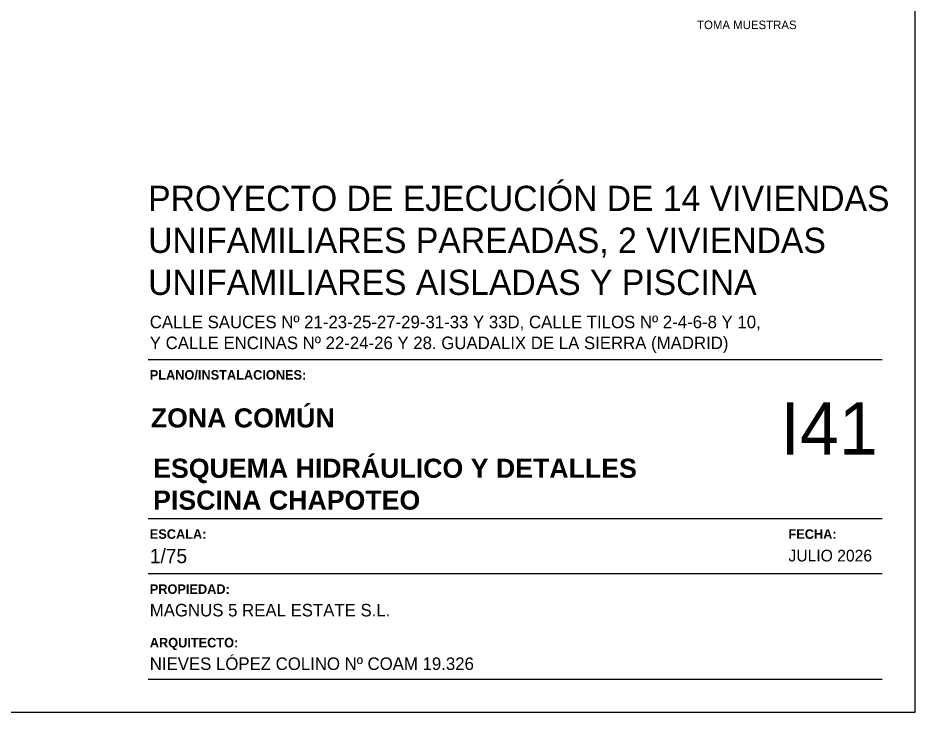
# Model space of a CAD drawing. Header units: millimetres. Extents: x 441156 to 441876, y 4514765 to 4515211.
# Drawn here: x 441327.17 to 441335.36, y 4514764.97 to 4514771.31 of the extents above; entities that cross this region are included whole.
import ezdxf

# ---------------------------------------------------------------- set-up
doc = ezdxf.new("R2010")
doc.units = ezdxf.units.MM
doc.layers.add('01_cartela', color=6, linetype='Continuous', plot=False)
doc.layers.add('01_texto cartela', color=5, linetype='Continuous')
doc.layers.add('G-ANNO-TEXT', color=7, linetype='Continuous', lineweight=9)
doc.styles.add('Century Gothic', font='', dxfattribs={"height": 2})
doc.styles.add('Century Gothic_3', font='', dxfattribs={"height": 4.5})
doc.styles.add('Century Gothic_6', font='', dxfattribs={"height": 11})
doc.styles.add('Franklin Gothic Book_4', font='FRABK.TTF', dxfattribs={"height": 0.166212})
doc.styles.add('NIEVES3', font='swisseb.ttf')
doc.styles.get('Century Gothic').set_extended_font_data('Century Gothic')
doc.styles.get('Century Gothic_3').set_extended_font_data('Century Gothic')
doc.styles.get('Century Gothic_6').set_extended_font_data('Century Gothic')

msp = doc.modelspace()

# ---------------------------------------------------------------- linework, layer by layer
at = {"layer": '01_cartela', "color": 3}
msp.add_lwpolyline([(441304.72224936, 4514786.50546476), (441304.72224936, 4514764.97044075), (441335.36023742, 4514764.97044075), (441335.36023742, 4514786.50546476)], close=True, dxfattribs=at)
at = {"layer": '01_texto cartela', "color": 5}
for p, q in [((441328.35896427, 4514768.19068035), (441335.06023742, 4514768.19068035)), ((441328.35896427, 4514766.73696784), (441335.06023742, 4514766.73696784)), ((441328.35896427, 4514766.2346484), (441335.06023742, 4514766.2346484)), ((441328.35896427, 4514765.27044075), (441335.06023742, 4514765.27044075))]:
    msp.add_line(p, q, dxfattribs=at)

# ---------------------------------------------------------------- texts
for s, insert, char_height, width, attachment_point, style in [('\\PPROYECTO DE EJECUCIÓN DE 14 VIVIENDAS UNIFAMILIARES PAREADAS, 2 VIVIENDAS UNIFAMILIARES AISLADAS Y PISCINA', (441328.35896427, 4514770.16049144), 0.23, 6.8221698289, 1, 'Century Gothic_3'), ('CALLE SAUCES Nº 21-23-25-27-29-31-33 Y 33D, CALLE TILOS Nº 2-4-6-8 Y 10, \\PY CALLE ENCINAS Nº 22-24-26 Y 28. GUADALIX DE LA SIERRA (MADRID)', (441328.37375816, 4514768.59039182), 0.114550418, 9.2468106263, 1, 'Century Gothic'), ('{\\fCentury Gothic|b1|i0|c0|p34;PLANO/INSTALACIONES: }', (441328.37375816, 4514768.09342289), 0.0870135776, 2.1171461181, 1, 'Century Gothic'), ('ESQUEMA HIDRÁULICO Y DETALLES\\PPISCINA CHAPOTEO', (441328.40442553, 4514766.81639152), 0.1745530179, 7.0090801689, 7, 'NIEVES3'), ('{\\fCentury Gothic|b1|i0|c0|p34;ESCALA: }', (441328.37375816, 4514766.63971038), 0.0870135776, 2.1171461181, 1, 'Century Gothic'), ('{\\fCentury Gothic|b1|i0|c0|p34;FECHA: }', (441334.20462558, 4514766.63971038), 0.0870135776, 2.1171461181, 1, 'Century Gothic'), ('1/75', (441328.37375816, 4514766.46107795), 0.130914763, 2.1171461181, 1, 'Century Gothic'), ('JULIO 2026', (441334.20462558, 4514766.45285123), 0.106913723, 3.5043768434, 1, 'Century Gothic'), ('{\\fCentury Gothic|b1|i0|c0|p34;PROPIEDAD:}', (441328.37375816, 4514766.13702532), 0.0870135776, 0.8370923696, 1, 'Century Gothic'), ('MAGNUS 5 REAL ESTATE S.L.', (441328.37375816, 4514765.95839288), 0.114550418, 4.882308024, 1, 'Century Gothic'), ('{\\fCentury Gothic|b1|i0|c0|p34;ARQUITECTO:}', (441328.37375816, 4514765.64794004), 0.0870135776, 0.8370923696, 1, 'Century Gothic'), ('NIEVES LÓPEZ COLINO Nº COAM 19.326', (441328.37375816, 4514765.46930761), 0.114550418, 3.6515309653, 1, 'Century Gothic')]:
    msp.add_mtext(s, dxfattribs=dict(at, insert=insert, char_height=char_height, width=width, attachment_point=attachment_point, style=style))
at = {"layer": '01_texto cartela', "color": 1}
for s, insert, char_height, width, attachment_point, style in [('\\pt2.3273;ZONA COMÚN', (441328.38263449, 4514767.56704381), 0.1745530179, 7.0090801689, 7, 'NIEVES3'), ('I41', (441335.02071018, 4514767.79915943), 0.478574677, 1.0498533469, 3, 'Century Gothic_6')]:
    msp.add_mtext(s, dxfattribs=dict(at, insert=insert, char_height=char_height, width=width, attachment_point=attachment_point, style=style))
at = {"layer": 'G-ANNO-TEXT', "insert": (441333.37001878, 4514771.28561292, 0.0000002), "char_height": 0.0778998591, "width": 1.0144792606, "attachment_point": 1, "style": 'Franklin Gothic Book_4'}
msp.add_mtext('TOMA MUESTRAS', dxfattribs=at)

doc.saveas('drawing.dxf')
